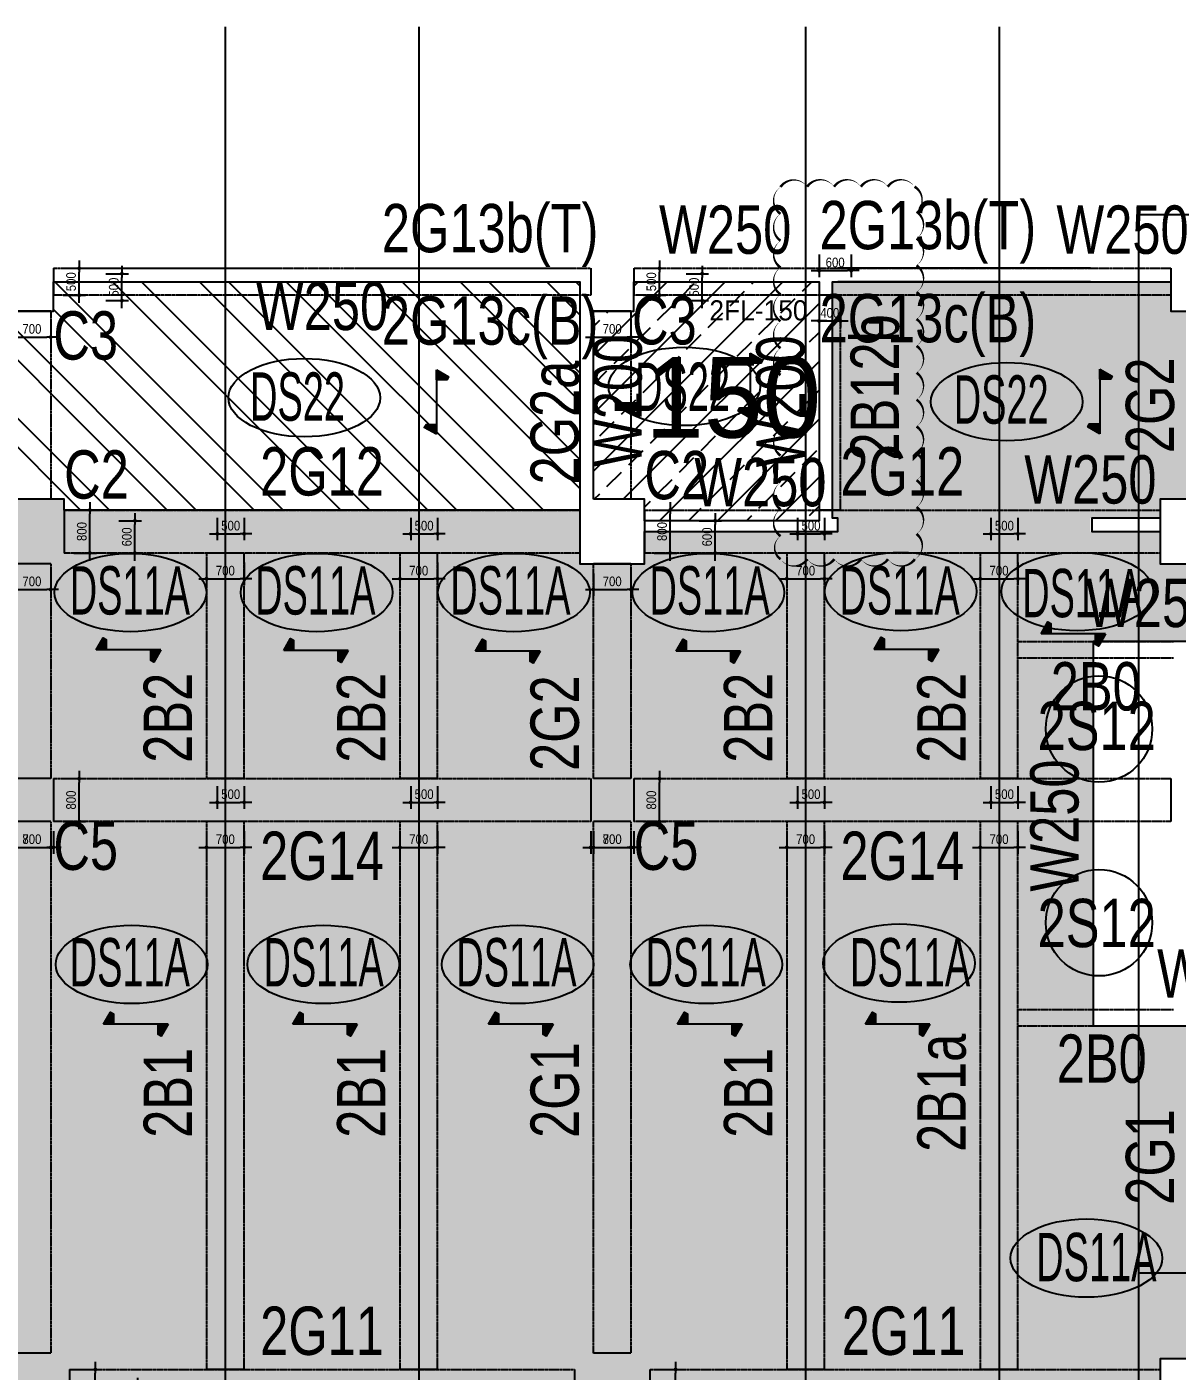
# Model space of a CAD drawing. Header units: millimetres. Extents: x -91198 to 200029, y -144 to 153500.
# Drawn here: x 145461 to 166868, y 128474 to 153500 of the extents above; entities that cross this region are included whole.
import ezdxf
from ezdxf.enums import TextEntityAlignment as Align

# ---------------------------------------------------------------- set-up
doc = ezdxf.new("R2010")
doc.units = ezdxf.units.MM
doc.linetypes.add('HID', pattern=[2.3, 1.5, -0.8])
doc.layers.get('Defpoints').update_dxf_attribs({"color": 159})
for name, color, linetype in [('^DECK', 130, 'Continuous'), ('A-CEN', 1, 'Continuous'), ('A-HAT', 251, 'Continuous'), ('BEAM-TEXT', 4, 'Continuous'), ('COLUMN-TEXT', 2, 'Continuous'), ('DECK-PL', 4, 'Continuous'), ('DECK-SLAB', 4, 'Continuous'), ('GIRDER-TEXT', 7, 'Continuous'), ('TXT-SLAB', 6, 'Continuous'), ('WALL-TEXT', 6, 'Continuous'), ('레벨', 40, 'Continuous'), ('보(beam)', 4, 'HID'), ('보(girder)', 7, 'HID'), ('슬래브라인', 7, 'Continuous')]:
    doc.layers.add(name, color=color, linetype=linetype)
doc.layers.add('NOPLOT', color=191, linetype='Continuous', plot=False)
doc.styles.add('Gdim', font='', dxfattribs={"width": 0.9})
doc.styles.add('Gtx', font='')
doc.styles.get('Gdim').set_extended_font_data('Dotum')
doc.styles.get('Gtx').set_extended_font_data('Dotum')
doc.dimstyles.new('Gdim200', dxfattribs={"dimscale": 200, "dimtxt": 3, "dimasz": 1.2, "dimexe": 2, "dimexo": 3, "dimgap": 1, "dimtad": 1, "dimdsep": 46, "dimlunit": 6, "dimtxsty": 'Gdim', "dimblk1": '_CIDOT', "dimblk2": '_CIDOT', "dimsah": 1, "dimcen": 2.5, "dimdle": 2, "dimclrd": 1, "dimclre": 1, "dimclrt": 3, "dimazin": 2, "dimtfac": 1, "dimtix": 1, "dimtmove": 2, "dimatfit": 3, "dimldrblk": '_CIDOT', "dimfxl": 2, "dimtolj": 1, "dimtzin": 0, "dimarcsym": 0})

# ---------------------------------------------------------------- blocks, each defined once
blk = doc.blocks.new('_CIDOT')
at = {"color": 0, "linetype": 'ByBlock'}
blk.add_line((2, 0), (-1, 0), dxfattribs=at)
at = {"color": 0, "linetype": 'ByBlock', "const_width": 0.5}
blk.add_lwpolyline([(-0.25, 0, 1), (0.25, 0, 1)], format="xyb", close=True, dxfattribs=at)
blk = doc.blocks.new('*D1476')
at = {"layer": 'Defpoints', "color": 155, "lineweight": -2, "transparency": 16777216}
for p, q in [((-1725, 650), (-1305, 650)), ((-1425, 222), (-1425, 578)), ((-930, 550), (-510, 550)), ((-630, 122), (-630, 478)), ((-1725, 150), (-1305, 150)), ((-930, 50), (-510, 50))]:
    blk.add_line(p, q, dxfattribs=at)
at = {"layer": 'Defpoints', "color": 0, "transparency": 16777216}
for p in [(-1905, 650), (-1425, 650), (-1110, 550), (-630, 550), (-1905, 150), (-1110, 50)]:
    blk.add_point(p, dxfattribs=at)
at = {"layer": 'Defpoints', "color": 155, "lineweight": -2, "transparency": 16777216, "xscale": 71.99999999999994, "yscale": 71.99999999999994, "zscale": 71.99999999999994}
for p, rotation in [((-1425, 650), 90), ((-630, 550), 90), ((-1425, 150), 270), ((-630, 50), 270)]:
    blk.add_blockref('_CIDOT', p, dxfattribs=dict(at, rotation=rotation))
at = {"layer": 'Defpoints', "color": 3, "transparency": 16777216, "char_height": 180, "attachment_point": 5, "rotation": 90, "style": 'Gdim'}
for insert in [(-1576, 400), (-781, 300)]:
    blk.add_mtext('\\A1;{\\C155;500}', dxfattribs=dict(at, insert=insert))
blk = doc.blocks.new('*D1480')
at = {"layer": 'Defpoints', "color": 155, "lineweight": -2, "transparency": 16777216}
for p, q in [((-1675, 900), (-1255, 900)), ((-1375, -28), (-1375, 828)), ((-888, 600), (-468, 600)), ((-588, 72), (-588, 528)), ((-888, 0), (-468, 0)), ((-1675, -100), (-1255, -100))]:
    blk.add_line(p, q, dxfattribs=at)
at = {"layer": 'Defpoints', "color": 0, "transparency": 16777216}
for p in [(-1855, 900), (-1375, 900), (-1068, 600), (-588, 600), (-1068, 0), (-1855, -100)]:
    blk.add_point(p, dxfattribs=at)
at = {"layer": 'Defpoints', "color": 155, "lineweight": -2, "transparency": 16777216, "xscale": 71.99999999999994, "yscale": 71.99999999999994, "zscale": 71.99999999999994}
for p, rotation in [((-1375, 900), 90), ((-588, 600), 90), ((-588, 0), 270), ((-1375, -100), 270)]:
    blk.add_blockref('_CIDOT', p, dxfattribs=dict(at, rotation=rotation))
at = {"layer": 'Defpoints', "color": 3, "transparency": 16777216, "char_height": 180, "attachment_point": 5, "rotation": 90, "style": 'Gdim'}
for s, insert in [('\\A1;{\\C155;1,000}', (-1543, 400)), ('\\A1;{\\C155;600}', (-738, 300))]:
    blk.add_mtext(s, dxfattribs=dict(at, insert=insert))
blk = doc.blocks.new('*D1481')
at = {"layer": 'Defpoints', "color": 155, "lineweight": -2, "transparency": 16777216}
for p, q in [((-1675, 900), (-1255, 900)), ((-1375, -28), (-1375, 828)), ((-1675, -100), (-1255, -100))]:
    blk.add_line(p, q, dxfattribs=at)
at = {"layer": 'Defpoints', "color": 0, "transparency": 16777216}
for p in [(-1855, 900), (-1375, 900), (-1855, -100)]:
    blk.add_point(p, dxfattribs=at)
at = {"layer": 'Defpoints', "color": 155, "lineweight": -2, "transparency": 16777216, "xscale": 71.99999999999994, "yscale": 71.99999999999994, "zscale": 71.99999999999994}
for p, rotation in [((-1375, 900), 90), ((-1375, -100), 270)]:
    blk.add_blockref('_CIDOT', p, dxfattribs=dict(at, rotation=rotation))
at = {"layer": 'Defpoints', "color": 3, "transparency": 16777216, "insert": (-1543, 400), "char_height": 180, "attachment_point": 5, "rotation": 90, "style": 'Gdim'}
blk.add_mtext('\\A1;{\\C155;1,000}', dxfattribs=at)
blk = doc.blocks.new('*D1482')
at = {"layer": 'Defpoints', "color": 155, "lineweight": -2, "transparency": 16777216}
for p, q in [((-1725, 800), (-1305, 800)), ((-1425, 72), (-1425, 728)), ((-888, 600), (-468, 600)), ((-588, 72), (-588, 528)), ((-1725, 0), (-1305, 0)), ((-888, 0), (-468, 0))]:
    blk.add_line(p, q, dxfattribs=at)
at = {"layer": 'Defpoints', "color": 0, "transparency": 16777216}
for p in [(-1905, 800), (-1425, 800), (-1068, 600), (-588, 600), (-1905, 0), (-1068, 0)]:
    blk.add_point(p, dxfattribs=at)
at = {"layer": 'Defpoints', "color": 155, "lineweight": -2, "transparency": 16777216, "xscale": 71.99999999999994, "yscale": 71.99999999999994, "zscale": 71.99999999999994}
for p, rotation in [((-1425, 800), 90), ((-588, 600), 90), ((-1425, 0), 270), ((-588, 0), 270)]:
    blk.add_blockref('_CIDOT', p, dxfattribs=dict(at, rotation=rotation))
at = {"layer": 'Defpoints', "color": 3, "transparency": 16777216, "char_height": 180, "attachment_point": 5, "rotation": 90, "style": 'Gdim'}
for s, insert in [('\\A1;{\\C155;800}', (-1576, 400)), ('\\A1;{\\C155;600}', (-738, 300))]:
    blk.add_mtext(s, dxfattribs=dict(at, insert=insert))
blk = doc.blocks.new('*D1473')
at = {"layer": 'Defpoints', "color": 155, "lineweight": -2, "transparency": 16777216}
for p, q in [((-1825, 750), (-1405, 750)), ((-1525, 122), (-1525, 678)), ((-1825, 50), (-1405, 50))]:
    blk.add_line(p, q, dxfattribs=at)
at = {"layer": 'Defpoints', "color": 0, "transparency": 16777216}
for p in [(-2005, 750), (-1525, 750), (-2005, 50)]:
    blk.add_point(p, dxfattribs=at)
at = {"layer": 'Defpoints', "color": 155, "lineweight": -2, "transparency": 16777216, "xscale": 71.99999999999994, "yscale": 71.99999999999994, "zscale": 71.99999999999994}
for p, rotation in [((-1525, 750), 90), ((-1525, 50), 270)]:
    blk.add_blockref('_CIDOT', p, dxfattribs=dict(at, rotation=rotation))
at = {"layer": 'Defpoints', "color": 3, "transparency": 16777216, "insert": (-1676, 400), "char_height": 180, "attachment_point": 5, "rotation": 90, "style": 'Gdim'}
blk.add_mtext('\\A1;{\\C155;700}', dxfattribs=at)
blk = doc.blocks.new('*D1500')
at = {"layer": 'Defpoints', "color": 155, "lineweight": -2, "transparency": 16777216}
for p, q in [((-1725, 800), (-1305, 800)), ((-1725, 750), (-1305, 750)), ((-1425, 72), (-1425, 728)), ((-1425, 122), (-1425, 678)), ((-1725, 50), (-1305, 50)), ((-1725, 0), (-1305, 0))]:
    blk.add_line(p, q, dxfattribs=at)
at = {"layer": 'Defpoints', "color": 0, "transparency": 16777216}
for p in [(-1905, 800), (-1425, 800), (-1905, 750), (-1425, 750), (-1905, 50), (-1905, 0)]:
    blk.add_point(p, dxfattribs=at)
at = {"layer": 'Defpoints', "color": 155, "lineweight": -2, "transparency": 16777216, "xscale": 71.99999999999994, "yscale": 71.99999999999994, "zscale": 71.99999999999994}
for p, rotation in [((-1425, 800), 90), ((-1425, 750), 90), ((-1425, 50), 270), ((-1425, 0), 270)]:
    blk.add_blockref('_CIDOT', p, dxfattribs=dict(at, rotation=rotation))
at = {"layer": 'Defpoints', "color": 3, "transparency": 16777216, "insert": (-1576, 400), "char_height": 180, "attachment_point": 5, "rotation": 90, "style": 'Gdim'}
for s in ['\\A1;{\\C155;800}', '\\A1;{\\C155;700}']:
    blk.add_mtext(s, dxfattribs=at)
blk = doc.blocks.new('*D1501')
at = {"layer": 'Defpoints', "color": 155, "lineweight": -2, "transparency": 16777216}
for p, q in [((-1725, 750), (-1305, 750)), ((-1425, 122), (-1425, 678)), ((-1725, 50), (-1305, 50))]:
    blk.add_line(p, q, dxfattribs=at)
at = {"layer": 'Defpoints', "color": 0, "transparency": 16777216}
for p in [(-1905, 750), (-1425, 750), (-1905, 50)]:
    blk.add_point(p, dxfattribs=at)
at = {"layer": 'Defpoints', "color": 155, "lineweight": -2, "transparency": 16777216, "xscale": 71.99999999999994, "yscale": 71.99999999999994, "zscale": 71.99999999999994}
for p, rotation in [((-1425, 750), 90), ((-1425, 50), 270)]:
    blk.add_blockref('_CIDOT', p, dxfattribs=dict(at, rotation=rotation))
at = {"layer": 'Defpoints', "color": 3, "transparency": 16777216, "insert": (-1576, 400), "char_height": 180, "attachment_point": 5, "rotation": 90, "style": 'Gdim'}
blk.add_mtext('\\A1;{\\C155;700}', dxfattribs=at)
blk = doc.blocks.new('*D1503')
at = {"layer": 'Defpoints', "color": 155, "lineweight": -2, "transparency": 16777216}
for p, q in [((-1725, 800), (-1305, 800)), ((-1425, 72), (-1425, 728)), ((-1725, 0), (-1305, 0))]:
    blk.add_line(p, q, dxfattribs=at)
at = {"layer": 'Defpoints', "color": 0, "transparency": 16777216}
for p in [(-1905, 800), (-1425, 800), (-1905, 0)]:
    blk.add_point(p, dxfattribs=at)
at = {"layer": 'Defpoints', "color": 155, "lineweight": -2, "transparency": 16777216, "xscale": 71.99999999999994, "yscale": 71.99999999999994, "zscale": 71.99999999999994}
for p, rotation in [((-1425, 800), 90), ((-1425, 0), 270)]:
    blk.add_blockref('_CIDOT', p, dxfattribs=dict(at, rotation=rotation))
at = {"layer": 'Defpoints', "color": 3, "transparency": 16777216, "insert": (-1576, 400), "char_height": 180, "attachment_point": 5, "rotation": 90, "style": 'Gdim'}
blk.add_mtext('\\A1;{\\C155;800}', dxfattribs=at)
blk = doc.blocks.new('*D1492')
at = {"layer": 'Defpoints', "color": 155, "lineweight": -2, "transparency": 16777216}
for p, q in [((-1725, 650), (-1305, 650)), ((-1425, 222), (-1425, 578)), ((-888, 650), (-468, 650)), ((-588, 22), (-588, 578)), ((-1725, 150), (-1305, 150)), ((-888, -50), (-468, -50))]:
    blk.add_line(p, q, dxfattribs=at)
at = {"layer": 'Defpoints', "color": 0, "transparency": 16777216}
for p in [(-1905, 650), (-1425, 650), (-1068, 650), (-588, 650), (-1905, 150), (-1068, -50)]:
    blk.add_point(p, dxfattribs=at)
at = {"layer": 'Defpoints', "color": 155, "lineweight": -2, "transparency": 16777216, "xscale": 71.99999999999994, "yscale": 71.99999999999994, "zscale": 71.99999999999994}
for p, rotation in [((-1425, 650), 90), ((-588, 650), 90), ((-1425, 150), 270), ((-588, -50), 270)]:
    blk.add_blockref('_CIDOT', p, dxfattribs=dict(at, rotation=rotation))
at = {"layer": 'Defpoints', "color": 3, "transparency": 16777216, "char_height": 180, "attachment_point": 5, "rotation": 90, "style": 'Gdim'}
for s, insert in [('\\A1;{\\C155;500}', (-1576, 400)), ('\\A1;{\\C155;700}', (-738, 300))]:
    blk.add_mtext(s, dxfattribs=dict(at, insert=insert))
blk = doc.blocks.new('*D1504')
at = {"layer": 'Defpoints', "color": 155, "lineweight": -2, "transparency": 16777216}
for p, q in [((-1725, 650), (-1305, 650)), ((-1425, 222), (-1425, 578)), ((-888, 650), (-468, 650)), ((-588, 22), (-588, 578)), ((-1725, 150), (-1305, 150)), ((-888, -50), (-468, -50))]:
    blk.add_line(p, q, dxfattribs=at)
at = {"layer": 'Defpoints', "color": 0, "transparency": 16777216}
for p in [(-1905, 650), (-1425, 650), (-1068, 650), (-588, 650), (-1905, 150), (-1068, -50)]:
    blk.add_point(p, dxfattribs=at)
at = {"layer": 'Defpoints', "color": 155, "lineweight": -2, "transparency": 16777216, "xscale": 71.99999999999994, "yscale": 71.99999999999994, "zscale": 71.99999999999994}
for p, rotation in [((-1425, 650), 90), ((-588, 650), 90), ((-1425, 150), 270), ((-588, -50), 270)]:
    blk.add_blockref('_CIDOT', p, dxfattribs=dict(at, rotation=rotation))
at = {"layer": 'Defpoints', "color": 3, "transparency": 16777216, "char_height": 180, "attachment_point": 5, "rotation": 90, "style": 'Gdim'}
for s, insert in [('\\A1;{\\C155;500}', (-1576, 400)), ('\\A1;{\\C155;700}', (-738, 300))]:
    blk.add_mtext(s, dxfattribs=dict(at, insert=insert))
blk = doc.blocks.new('*D1508')
at = {"layer": 'Defpoints', "color": 155, "lineweight": -2, "transparency": 16777216}
for p, q in [((-1825, 700), (-1405, 700)), ((-1525, 172), (-1525, 628)), ((-588, 572), (-588, 644)), ((-888, 500), (-468, 500)), ((-588, 100), (-588, 500)), ((-1825, 100), (-1405, 100)), ((-888, 100), (-468, 100)), ((-588, 28), (-588, -44))]:
    blk.add_line(p, q, dxfattribs=at)
at = {"layer": 'Defpoints', "color": 0, "transparency": 16777216}
for p in [(-2005, 700), (-1525, 700), (-1068, 500), (-588, 500), (-2005, 100), (-1068, 100)]:
    blk.add_point(p, dxfattribs=at)
at = {"layer": 'Defpoints', "color": 155, "lineweight": -2, "transparency": 16777216, "xscale": 71.99999999999994, "yscale": 71.99999999999994, "zscale": 71.99999999999994}
for p, rotation in [((-1525, 700), 90), ((-588, 500), 270), ((-1525, 100), 270), ((-588, 100), 90)]:
    blk.add_blockref('_CIDOT', p, dxfattribs=dict(at, rotation=rotation))
at = {"layer": 'Defpoints', "color": 3, "transparency": 16777216, "char_height": 180, "attachment_point": 5, "rotation": 90, "style": 'Gdim'}
for s, insert in [('\\A1;{\\C155;600}', (-1676, 400)), ('\\A1;{\\C155;400}', (-738, 300))]:
    blk.add_mtext(s, dxfattribs=dict(at, insert=insert))
blk = doc.blocks.new('A$C58C40D4B')
at = {"layer": 'DECK-PL'}
for points in [[(-600, 2), (-471, -223), (-415, -192), (-415, 2)], [(600, 2), (471, 228), (415, 196), (415, 2)]]:
    blk.add_hatch(color=256, dxfattribs=at).paths.add_polyline_path(points)
blk.add_line((-600, 2), (600, 2), dxfattribs=at)
for points in [[(-600, 2), (-471, -223), (-415, -192), (-415, 2), (-415, 2), (-471, 2), (-600, 2)], [(600, 2), (471, 228), (415, 196), (415, 2), (415, 2), (471, 2), (600, 2)]]:
    blk.add_lwpolyline(points, dxfattribs=at)
blk = doc.blocks.new('*U1162')
at = {"layer": 'Defpoints'}
for p, q in [((-1905.451, 650), (-1905.451, 150)), ((8094.549, 650), (8094.549, 150))]:
    blk.add_line(p, q, dxfattribs=at)
at = {"layer": '보(girder)'}
for p, q in [((-1905.451, 650), (8094.549, 650)), ((8094.549, 150), (-1905.451, 150))]:
    blk.add_line(p, q, dxfattribs=at)
at = {"layer": 'Defpoints'}
dim = blk.add_linear_dim(base=(-1425.451, 650), p1=(-1905.451, 150), p2=(-1905.451, 650), angle=90, text='{\\C155;<>}', dimstyle='Gdim200', override={"dimscale": 60, "dimzin": 8, "dimclrd": 155, "dimclre": 155}, dxfattribs=at)
dim.commit()
dim.dimension.update_dxf_attribs({"geometry": '*D1476', "text_midpoint": (-1575.573, 400)})
blk = doc.blocks.new('*U1170')
at = {"layer": 'Defpoints'}
for p, q in [((-1855.451, 900), (-1855.451, -100)), ((7544.549, 900), (7544.549, -100))]:
    blk.add_line(p, q, dxfattribs=at)
at = {"layer": '보(girder)'}
for p, q in [((-1855.451, 900), (7544.549, 900)), ((7544.549, -100), (-1855.451, -100))]:
    blk.add_line(p, q, dxfattribs=at)
at = {"layer": 'Defpoints'}
dim = blk.add_linear_dim(base=(-1375.451, 900), p1=(-1855.451, -100), p2=(-1855.451, 900), angle=90, text='{\\C155;<>}', dimstyle='Gdim200', override={"dimscale": 60, "dimzin": 8, "dimclrd": 155, "dimclre": 155}, dxfattribs=at)
dim.commit()
dim.dimension.update_dxf_attribs({"geometry": '*D1480', "text_midpoint": (-1542.914, 400)})
blk = doc.blocks.new('*U1172')
at = {"layer": 'Defpoints'}
for p, q in [((-1855.451, 900), (-1855.451, -100)), ((7644.549, 900), (7644.549, -100))]:
    blk.add_line(p, q, dxfattribs=at)
at = {"layer": '보(girder)'}
for p, q in [((-1855.451, 900), (7644.549, 900)), ((7644.549, -100), (-1855.451, -100))]:
    blk.add_line(p, q, dxfattribs=at)
at = {"layer": 'Defpoints'}
dim = blk.add_linear_dim(base=(-1375.451, 900), p1=(-1855.451, -100), p2=(-1855.451, 900), angle=90, text='{\\C155;<>}', dimstyle='Gdim200', override={"dimscale": 60, "dimzin": 8, "dimclrd": 155, "dimclre": 155}, dxfattribs=at)
dim.commit()
dim.dimension.update_dxf_attribs({"geometry": '*D1481', "text_midpoint": (-1542.914, 400)})
blk = doc.blocks.new('*U1174')
at = {"layer": 'Defpoints'}
for p, q in [((-1905.451, 800), (-1905.451, 0)), ((7694.549, 800), (7694.549, 0))]:
    blk.add_line(p, q, dxfattribs=at)
at = {"layer": '보(girder)'}
for p, q in [((-1905.451, 800), (7694.549, 800)), ((7694.549, 0), (-1905.451, 0))]:
    blk.add_line(p, q, dxfattribs=at)
at = {"layer": 'Defpoints'}
dim = blk.add_linear_dim(base=(-1425.451, 800), p1=(-1905.451, 0), p2=(-1905.451, 800), angle=90, text='{\\C155;<>}', dimstyle='Gdim200', override={"dimscale": 60, "dimzin": 8, "dimclrd": 155, "dimclre": 155}, dxfattribs=at)
dim.commit()
dim.dimension.update_dxf_attribs({"geometry": '*D1482', "text_midpoint": (-1575.573, 400)})
blk = doc.blocks.new('*U1156')
at = {"layer": 'Defpoints'}
for p, q in [((-2005.451, 750), (-2005.451, 50)), ((1494.549, 750), (1494.549, 50))]:
    blk.add_line(p, q, dxfattribs=at)
at = {"layer": '보(girder)'}
for p, q in [((-2005.451, 750), (1494.549, 750)), ((1494.549, 50), (-2005.451, 50))]:
    blk.add_line(p, q, dxfattribs=at)
at = {"layer": 'Defpoints'}
dim = blk.add_linear_dim(base=(-1525.451, 750), p1=(-2005.451, 50), p2=(-2005.451, 750), angle=90, text='{\\C155;<>}', dimstyle='Gdim200', override={"dimscale": 60, "dimzin": 8, "dimclrd": 155, "dimclre": 155}, dxfattribs=at)
dim.commit()
dim.dimension.update_dxf_attribs({"geometry": '*D1473', "text_midpoint": (-1675.573, 400)})
blk = doc.blocks.new('*U1210')
at = {"layer": 'Defpoints'}
for p, q in [((-1905.451, 750), (-1905.451, 50)), ((7994.549, 750), (7994.549, 50))]:
    blk.add_line(p, q, dxfattribs=at)
at = {"layer": '보(girder)'}
for p, q in [((-1905.451, 750), (7994.549, 750)), ((7994.549, 50), (-1905.451, 50))]:
    blk.add_line(p, q, dxfattribs=at)
at = {"layer": 'Defpoints'}
dim = blk.add_linear_dim(base=(-1425.451, 750), p1=(-1905.451, 50), p2=(-1905.451, 750), angle=90, text='{\\C155;<>}', dimstyle='Gdim200', override={"dimscale": 60, "dimzin": 8, "dimclrd": 155, "dimclre": 155}, dxfattribs=at)
dim.commit()
dim.dimension.update_dxf_attribs({"geometry": '*D1500', "text_midpoint": (-1575.573, 400)})
blk = doc.blocks.new('*U1212')
at = {"layer": 'Defpoints'}
for p, q in [((-1905.451, 750), (-1905.451, 50)), ((2094.549, 750), (2094.549, 50))]:
    blk.add_line(p, q, dxfattribs=at)
at = {"layer": '보(girder)'}
for p, q in [((-1905.451, 750), (2094.549, 750)), ((2094.549, 50), (-1905.451, 50))]:
    blk.add_line(p, q, dxfattribs=at)
at = {"layer": 'Defpoints'}
dim = blk.add_linear_dim(base=(-1425.451, 750), p1=(-1905.451, 50), p2=(-1905.451, 750), angle=90, text='{\\C155;<>}', dimstyle='Gdim200', override={"dimscale": 60, "dimzin": 8, "dimclrd": 155, "dimclre": 155}, dxfattribs=at)
dim.commit()
dim.dimension.update_dxf_attribs({"geometry": '*D1501', "text_midpoint": (-1575.573, 400)})
blk = doc.blocks.new('*U1216')
at = {"layer": 'Defpoints'}
for p, q in [((-1905.451, 800), (-1905.451, 0)), ((8094.549, 800), (8094.549, 0))]:
    blk.add_line(p, q, dxfattribs=at)
at = {"layer": '보(girder)'}
for p, q in [((-1905.451, 800), (8094.549, 800)), ((8094.549, 0), (-1905.451, 0))]:
    blk.add_line(p, q, dxfattribs=at)
at = {"layer": 'Defpoints'}
dim = blk.add_linear_dim(base=(-1425.451, 800), p1=(-1905.451, 0), p2=(-1905.451, 800), angle=90, text='{\\C155;<>}', dimstyle='Gdim200', override={"dimscale": 60, "dimzin": 8, "dimclrd": 155, "dimclre": 155}, dxfattribs=at)
dim.commit()
dim.dimension.update_dxf_attribs({"geometry": '*D1503', "text_midpoint": (-1575.573, 400)})
blk = doc.blocks.new('*U1194')
at = {"layer": 'Defpoints'}
for p, q in [((-1067.879, 650), (-1067.879, -50)), ((3132.121, 650), (3132.121, -50))]:
    blk.add_line(p, q, dxfattribs=at)
at = {"layer": '보(beam)'}
for p, q in [((3132.121, 650), (-1067.879, 650)), ((-1067.879, -50), (3132.121, -50))]:
    blk.add_line(p, q, dxfattribs=at)
at = {"layer": 'Defpoints'}
dim = blk.add_linear_dim(base=(-587.879, 650), p1=(-1067.879, -50), p2=(-1067.879, 650), angle=90, text='{\\C155;<>}', dimstyle='Gdim200', override={"dimscale": 60, "dimzin": 8, "dimclrd": 155, "dimclre": 155}, dxfattribs=at)
dim.commit()
dim.dimension.update_dxf_attribs({"geometry": '*D1492', "text_midpoint": (-738.001, 300)})
blk = doc.blocks.new('*U1220')
at = {"layer": 'Defpoints'}
for p, q in [((-1067.879, 650), (-1067.879, -50)), ((9132.121, 650), (9132.121, -50))]:
    blk.add_line(p, q, dxfattribs=at)
at = {"layer": '보(beam)'}
for p, q in [((9132.121, 650), (-1067.879, 650)), ((-1067.879, -50), (9132.121, -50))]:
    blk.add_line(p, q, dxfattribs=at)
at = {"layer": 'Defpoints'}
dim = blk.add_linear_dim(base=(-587.879, 650), p1=(-1067.879, -50), p2=(-1067.879, 650), angle=90, text='{\\C155;<>}', dimstyle='Gdim200', override={"dimscale": 60, "dimzin": 8, "dimclrd": 155, "dimclre": 155}, dxfattribs=at)
dim.commit()
dim.dimension.update_dxf_attribs({"geometry": '*D1504', "text_midpoint": (-738.001, 300)})
blk = doc.blocks.new('*U1226')
at = {"layer": 'Defpoints'}
for p, q in [((-1067.879, 500), (-1067.879, 100)), ((2932.121, 500), (2932.121, 100))]:
    blk.add_line(p, q, dxfattribs=at)
at = {"layer": '보(beam)'}
for p, q in [((2932.121, 500), (-1067.879, 500)), ((-1067.879, 100), (2932.121, 100))]:
    blk.add_line(p, q, dxfattribs=at)
at = {"layer": 'Defpoints'}
dim = blk.add_linear_dim(base=(-587.879, 500), p1=(-1067.879, 100), p2=(-1067.879, 500), angle=90, text='{\\C155;<>}', dimstyle='Gdim200', override={"dimscale": 60, "dimzin": 8, "dimclrd": 155, "dimclre": 155}, dxfattribs=at)
dim.commit()
dim.dimension.update_dxf_attribs({"geometry": '*D1508', "text_midpoint": (-738.001, 300)})

msp = doc.modelspace()

# ---------------------------------------------------------------- hatches: boundary and pattern name
at = {"layer": 'A-HAT'}
h = msp.add_hatch(dxfattribs=at)
h.set_pattern_fill('ANSI33', color=256, scale=120)
h.paths.add_polyline_path([(112553.571, 144505.018), (106403.571, 144505.018), (106403.571, 144105.018), (102953.571, 144105.018), (102953.571, 143505.018), (102003.571, 143505.018), (102003.571, 142055.018), (104203.571, 142055.018), (104203.571, 131355.018), (102003.571, 131355.018), (102003.571, 128705.018), (102953.571, 128705.018), (102953.571, 127505.018), (102003.571, 127505.018), (102003.571, 124255.018), (104203.571, 124255.018), (104203.571, 116905.018), (112753.571, 116905.018), (112753.571, 117505.018), (113553.571, 117505.018), (113553.571, 116905.02), (123553.571, 116905.02), (123553.571, 117505.018), (124353.571, 117505.018), (124353.571, 116905.02), (134353.571, 116905.02), (134353.571, 117505.018), (135153.571, 117505.018), (135153.571, 116905.02), (145153.571, 116905.02), (145153.571, 117505.018), (145953.571, 117505.018), (145953.571, 116905.02), (155953.571, 116905.02), (155953.571, 117505.018), (156753.571, 117505.018), (156753.571, 116905.018), (165303.571, 116905.018), (165303.571, 124255.018), (167503.571, 124255.018), (167503.571, 127505.018), (166553.571, 127505.018), (166553.571, 128705.018), (167503.571, 128705.018), (167503.571, 134905.018), (165303.571, 134905.018), (165303.571, 142055.018), (167503.571, 142055.018), (167503.571, 143505.018), (166553.571, 143505.018), (166553.571, 144105.018), (165253.571, 144105.018), (165253.571, 144355.018), (166553.571, 144355.018), (166553.571, 144705.018), (167503.571, 144705.018), (167503.571, 148205.018), (166753.571, 148205.018), (166753.571, 148755.018), (160453.571, 148755.016), (160453.571, 144355.018), (160553.571, 144355.018), (160553.571, 144105.018), (156953.571, 144105.018), (156953.571, 143505.018), (155753.571, 143505.018), (155753.571, 144505.018), (146153.571, 144505.018), (146153.571, 144705.018), (144953.571, 144705.018), (144953.571, 144505.018), (135353.571, 144505.018), (135353.571, 144705.018), (134153.571, 144705.018), (134153.571, 144505.018), (124553.571, 144505.018), (124553.571, 144705.018), (123353.571, 144705.018), (123353.571, 144505.018), (113753.571, 144505.018), (113753.571, 144705.018), (112553.571, 144705.018)])
h = msp.add_hatch(dxfattribs=at)
h.set_pattern_fill('ANSI32', color=256, scale=120, angle=90)
h.paths.add_polyline_path([(106403.571, 148755.018), (112753.571, 148755.018), (112753.571, 148205.018), (113553.571, 148205.018), (113553.571, 148755.018), (123553.571, 148755.018), (123553.571, 148205.018), (124353.571, 148205.018), (124353.571, 148755.018), (134353.571, 148755.018), (134353.571, 148205.018), (135153.571, 148205.018), (135153.571, 148755.018), (145153.571, 148755.018), (145153.571, 148205.018), (145953.571, 148205.018), (145953.571, 148755.018), (155753.571, 148755.018), (155753.571, 144505.018), (146153.571, 144505.018), (146153.571, 144705.018), (144953.571, 144705.018), (144953.571, 144505.018), (135353.571, 144505.018), (135353.571, 144705.018), (134153.571, 144705.018), (134153.571, 144505.018), (124553.571, 144505.018), (124553.571, 144705.018), (123353.571, 144705.018), (123353.571, 144505.018), (113753.571, 144505.018), (113753.571, 144705.018), (112553.571, 144705.018), (112553.571, 144505.018), (106403.571, 144505.018)])
h = msp.add_hatch(dxfattribs=at)
h.set_pattern_fill('ANSI33', color=256, scale=120)
h.paths.add_polyline_path([(156003.571, 144705.018), (156003.571, 148205.018), (156753.571, 148205.018), (156753.571, 148755.018), (160203.571, 148755.018), (160203.571, 144305.018), (156953.571, 144305.018), (156953.571, 144705.018)])

# ---------------------------------------------------------------- linework, layer by layer
at = {"layer": '^DECK', "color": 0}
for centre in [(165413.754, 140429.29), (165413.754, 136821.267)]:
    msp.add_circle(centre, 990.918, dxfattribs=at)
for centre in [(157697.103, 146806.965), (150623.228, 146596.436), (163695.756, 146522.258), (147388.383, 142967.915), (150853.887, 142967.915), (154523.884, 142967.915), (158144.542, 142967.915), (161724.707, 142987.868), (165008.882, 142985.75), (147409.328, 136046.018), (150975.987, 136046.018), (154595.566, 136046.018), (158103.711, 136046.018), (161693.689, 136069.839), (165179.626, 130578.442)]:
    msp.add_ellipse(centre, major_axis=(1412.381, 0), ratio=0.51617646, dxfattribs=at)
at = {"layer": 'A-CEN'}
for p, q in [((149153.571, 153500), (149153.571, 110771.892)), ((152753.571, 153500), (152753.571, 110771.892)), ((159953.571, 153500), (159953.571, 110771.892)), ((163553.571, 153500), (163553.571, 110771.892))]:
    msp.add_line(p, q, dxfattribs=at)
at = {"layer": 'NOPLOT'}
msp.add_lwpolyline([(159486.997, 143591.581, 0, 50, 0.52056705), (159986.997, 143591.581, 0, 50, 0.52056705), (160486.997, 143591.581, 0, 50, 0.52056705), (160986.997, 143591.581, 0, 50, 0.52056705), (161486.997, 143591.581, 0, 50, 0.52056705), (161986.997, 143591.581, 0, 50, 0.52056705), (162018.393, 144060.185, 0, 50, 0.52056705), (162018.393, 144560.185, 0, 50, 0.52056705), (162018.393, 145060.185, 0, 50, 0.52056705), (162018.393, 145560.185, 0, 50, 0.52056705), (162018.393, 146060.185, 0, 50, 0.52056705), (162018.393, 146560.185, 0, 50, 0.52056705), (162018.393, 147060.185, 0, 50, 0.52056705), (162018.393, 147560.185, 0, 50, 0.52056705), (162018.393, 148060.185, 0, 50, 0.52056705), (162018.393, 148560.185, 0, 50, 0.52056705), (162018.393, 149060.185, 0, 50, 0.52056705), (162018.393, 149560.185, 0, 50, 0.52056705), (162018.393, 150060.185, 0, 50, 0.52056705), (161982.093, 150523.885, 0, 50, 0.52056705), (161482.093, 150523.885, 0, 50, 0.52056705), (160982.093, 150523.885, 0, 50, 0.52056705), (160482.093, 150523.885, 0, 50, 0.52056705), (159982.093, 150523.885, 0, 50, 0.52056705), (159486.997, 150518.982, 0, 50, 0.52056705), (159486.997, 150018.982, 0, 50, 0.52056705), (159486.997, 149518.982, 0, 50, 0.52056705), (159486.997, 149018.982, 0, 50, 0.52056705), (159486.997, 148518.982, 0, 50, 0.52056705), (159486.997, 148018.982, 0, 50, 0.52056705), (159486.997, 147518.982, 0, 50, 0.52056705), (159486.997, 147018.982, 0, 50, 0.52056705), (159486.997, 146518.982, 0, 50, 0.52056705), (159486.997, 146018.982, 0, 50, 0.52056705), (159486.997, 145518.982, 0, 50, 0.52056705), (159486.997, 145018.982, 0, 50, 0.52056705), (159486.997, 144518.982, 0, 50, 0.52056705), (159486.997, 144018.982, 0, 50, 0.52056705)], format="xyseb", close=True, dxfattribs=at)
at = {"layer": 'NOPLOT', "elevation": 0}
for points in [[(166153.571, 150005.018), (178153.571, 150005.018), (178153.571, 122185.018), (166153.571, 122185.018)], [(166153.571, 130305.017), (178153.571, 130305.017), (178153.571, 102485.017), (166153.571, 102485.017)]]:
    msp.add_lwpolyline(points, close=True, dxfattribs=at)
at = {"layer": '보(beam)', "linetype": 'HID'}
for p, q in [((163903.571, 142055.018), (166803.571, 142055.018)), ((163903.571, 141755.018), (166803.571, 141755.018)), ((163903.571, 135205.018), (166803.571, 135205.018)), ((163903.571, 134905.018), (166803.571, 134905.018))]:
    msp.add_line(p, q, dxfattribs=at)
at = {"layer": '슬래브라인'}
for p, q in [((146353.571, 149005.018), (150153.571, 149005.018)), ((151753.571, 149005.018), (155553.571, 149005.018)), ((165253.571, 149005.018), (160553.571, 149005.018)), ((146353.571, 148755.018), (150153.571, 148755.018)), ((151753.571, 148755.018), (155553.571, 148755.018)), ((165253.571, 148755.018), (160553.571, 148755.018)), ((158183.571, 144305.018), (157053.571, 144305.018)), ((157053.571, 144105.018), (158183.571, 144105.018))]:
    msp.add_line(p, q, dxfattribs=at)
at = {"layer": '슬래브라인', "elevation": 0}
for points in [[(145153.571, 148205.018), (145953.571, 148205.018), (145953.571, 148755.018), (155753.571, 148755.018), (155753.571, 143505.018), (156953.571, 143505.018), (156953.571, 144105.018), (160553.571, 144105.018), (160553.571, 144355.018), (160453.571, 144355.018), (160453.571, 148755.016), (166753.571, 148755.018), (166753.571, 148205.018), (167503.571, 148205.018)], [(155753.571, 144505.018), (146153.571, 144505.018), (146153.571, 144705.018), (144953.571, 144705.018), (144953.571, 144505.018), (135353.571, 144505.018), (135353.571, 144705.018), (134153.571, 144705.018), (134153.571, 144505.018), (124553.571, 144505.018), (124553.571, 144705.018), (123353.571, 144705.018), (123353.571, 144505.018), (113753.571, 144505.018), (113753.571, 144705.018), (112553.571, 144705.018), (112553.571, 144505.018), (106403.571, 144505.018)], [(167503.571, 144705.018), (166553.571, 144705.018), (166553.571, 144355.018), (165283.571, 144355.018), (165283.571, 144105.018), (166553.571, 144105.018), (166553.571, 143505.018), (167503.571, 143505.018)], [(167503.571, 142055.018), (165303.571, 142055.018), (165303.571, 134905.018), (167503.571, 134905.018)], [(167503.571, 128705.018), (166553.571, 128705.018), (166553.571, 127505.018)]]:
    msp.add_lwpolyline(points, dxfattribs=at)
msp.add_lwpolyline([(156003.571, 144705.018), (156003.571, 148205.018), (156753.571, 148205.018), (156753.571, 148755.018), (160203.571, 148755.018), (160203.571, 144305.018), (156953.571, 144305.018), (156953.571, 144705.018)], close=True, dxfattribs=at)

# ---------------------------------------------------------------- block references
at = {"layer": 'DECK-PL', "rotation": 90}
for p, xscale in [((158926.729, 146822.611), -1.000000000000036), ((153085.131, 146514.945), -1.000000000000025), ((165433.836, 146525.003), -1.000000000000025)]:
    msp.add_blockref('A$C58C40D4B', p, dxfattribs=dict(at, xscale=xscale))
at = {"layer": 'DECK-PL', "xscale": -1}
for p in [(164934.755, 142195.391), (147350.332, 141897.941), (150839.655, 141886.78), (154410.336, 141875.862), (158144.477, 141875.662), (161831.752, 141908.415), (147487.79, 134931.259), (151009.67, 134931.259), (154653.467, 134931.259), (158171.263, 134931.259), (161667.226, 134931.259)]:
    msp.add_blockref('A$C58C40D4B', p, dxfattribs=at)
at = {"layer": '보(beam)', "rotation": 270}
for name, p in [('*U1226', (160103.571, 147437.139)), ('*U1194', (148853.571, 142637.139)), ('*U1194', (152453.571, 142637.139)), ('*U1194', (159653.571, 142637.139)), ('*U1194', (163253.571, 142637.139)), ('*U1220', (148853.571, 137637.139)), ('*U1220', (152453.571, 137637.139)), ('*U1220', (159653.571, 137637.139)), ('*U1220', (163253.571, 137637.139))]:
    msp.add_blockref(name, p, dxfattribs=at)
at = {"layer": '보(girder)'}
for name, p in [('*U1162', (147859.022, 148355.018)), ('*U1162', (158659.022, 148355.018)), ('*U1174', (148059.022, 143705.018)), ('*U1174', (158859.022, 143705.018)), ('*U1216', (147859.022, 138705.018)), ('*U1216', (158659.022, 138705.018)), ('*U1170', (148109.022, 127605.018)), ('*U1172', (158909.022, 127605.018))]:
    msp.add_blockref(name, p, dxfattribs=at)
at = {"layer": '보(girder)', "rotation": 270}
for name, p in [('*U1156', (145153.571, 146199.567)), ('*U1156', (155953.571, 146199.567)), ('*U1212', (145153.571, 141599.567)), ('*U1212', (155953.571, 141599.567)), ('*U1210', (145153.571, 136799.567)), ('*U1210', (155953.571, 136799.567))]:
    msp.add_blockref(name, p, dxfattribs=at)

# ---------------------------------------------------------------- texts
at = {"layer": 'BEAM-TEXT', "style": 'Gtx', "width": 0.8}
msp.add_text('2B12b', height=900, rotation=90, dxfattribs=at).set_placement((160789.633, 146788.076), align=Align.TOP_CENTER)
msp.add_text('2B0', height=900, dxfattribs=at).set_placement((165353.571, 141673.263), align=Align.TOP_CENTER)
for s, p in [('2B2', (148803.571, 140637.503, 0)), ('2B2', (152403.571, 140637.503, 0)), ('2B2', (159603.571, 140637.503, 0)), ('2B2', (163203.571, 140637.503, 0)), ('2B1', (148803.571, 133655.018, 0)), ('2B1', (152403.571, 133655.018, 0)), ('2B1', (159603.571, 133655.018, 0))]:
    msp.add_text(s, height=900, rotation=90, dxfattribs=at).set_placement(p, align=Align.BOTTOM_CENTER)
at = {"layer": 'BEAM-TEXT', "color": 1, "style": 'Gtx', "width": 0.8}
msp.add_text('2B1a', height=900, rotation=90, dxfattribs=at).set_placement((163203.571, 133655.018, 0), align=Align.BOTTOM_CENTER)
at = {"layer": 'BEAM-TEXT', "style": 'Gtx', "width": 0.8}
msp.add_text('2B0', height=900, dxfattribs=at).set_placement((166301.857, 134741.329), align=Align.TOP_RIGHT)
at = {"layer": 'COLUMN-TEXT', "color": 3, "style": 'Gtx', "width": 0.8}
for s, p in [('C3', (156723.279, 148487.559)), ('C3', (145953.571, 148205.018)), ('C2', (146153.571, 145616.797)), ('C2', (156953.571, 145605.018)), ('C5', (145953.571, 138705.018)), ('C5', (156753.571, 138705.018))]:
    msp.add_text(s, height=900, dxfattribs=at).set_placement(p, align=Align.TOP_LEFT)
at = {"layer": 'DECK-SLAB', "style": 'Gtx', "width": 0.6}
for s, p in [('DS22', (156779.332, 146349.32)), ('DS22', (149613.735, 146167.584)), ('DS22', (162710.175, 146112.514)), ('DS11A', (146258.185, 142559.496, 0)), ('DS11A', (149709.079, 142559.496, 0)), ('DS11A', (153340.018, 142559.496, 0)), ('DS11A', (157047.627, 142559.496, 0)), ('DS11A', (160584.311, 142559.496, 0)), ('DS11A', (163984.378, 142509.265, 0)), ('DS11A', (146257.279, 135635.454, 0)), ('DS11A', (149864.95, 135635.454, 0)), ('DS11A', (153452.919, 135635.454, 0)), ('DS11A', (156976.645, 135635.454, 0)), ('DS11A', (160779.599, 135635.454, 0)), ('DS11A', (164245.494, 130147.395, 0))]:
    msp.add_text(s, height=900, dxfattribs=at).set_placement(p)
at = {"layer": 'GIRDER-TEXT', "style": 'Gtx', "width": 0.8}
for s, p in [('2G13b(T)', (154081.85, 149033.407)), ('2G13b(T)', (162229.146, 149090.238)), ('2G12', (150953.571, 144505.018)), ('2G12', (161753.571, 144505.018)), ('2G11', (150953.571, 128505.018)), ('2G11', (161778.571, 128505.018))]:
    msp.add_text(s, height=900, dxfattribs=at).set_placement(p, align=Align.BOTTOM_CENTER)
for s, p in [('2G13c(B)', (154081.85, 148483.535)), ('2G13c(B)', (162229.146, 148527.23)), ('2G14', (150953.571, 138518.435)), ('2G14', (161753.571, 138518.435))]:
    msp.add_text(s, height=900, dxfattribs=at).set_placement(p, align=Align.TOP_CENTER)
for s, p in [('2G2a', (156003.571, 146133.319)), ('2G2', (167082.841, 146455.018)), ('2G2', (156003.571, 140537.503)), ('2G1', (156003.571, 133705.018)), ('2G1', (167082.841, 132461.427))]:
    msp.add_text(s, height=900, rotation=90, dxfattribs=at).set_placement(p, align=Align.BOTTOM_CENTER)
at = {"layer": 'NOPLOT', "style": 'Gtx'}
msp.add_text('2FL-150', height=375, dxfattribs=at).set_placement((159075.818, 148222.437), align=Align.MIDDLE_CENTER)
at = {"layer": 'TXT-SLAB', "style": 'Gtx', "width": 0.8}
for p in [(164271.015, 140036.002), (164271.015, 136366.736)]:
    msp.add_text('2S12', height=900, dxfattribs=at).set_placement(p)
at = {"layer": 'WALL-TEXT', "style": 'Gtx', "width": 0.8}
for p in [(158457.257, 149005.018, 0), (165852.178, 149005.018, 0), (159112.189, 144305.018, 0), (165253.571, 144355.018, 0), (166403.571, 142055.018, 0), (167726.611, 135155.018, 0)]:
    msp.add_text('W250', height=900, dxfattribs=at).set_placement(p, align=Align.BOTTOM_CENTER)
msp.add_text('W250', height=900, dxfattribs=at).set_placement((150953.571, 148755.018, 0), align=Align.TOP_CENTER)
msp.add_text('W200', height=900, rotation=90, dxfattribs=at).set_placement((156003.571, 146537.176, 0), align=Align.TOP_CENTER)
for s, p in [('W200', (160203.571, 146530.018, 0)), ('W250', (165303.571, 138630.759, 0))]:
    msp.add_text(s, height=900, rotation=90, dxfattribs=at).set_placement(p, align=Align.BOTTOM_CENTER)
at = {"layer": '레벨', "style": 'Gtx'}
msp.add_text('-150', height=1500, dxfattribs=at).set_placement((158278.527, 146603.555, 0), align=Align.MIDDLE_CENTER)

doc.saveas('drawing.dxf')
